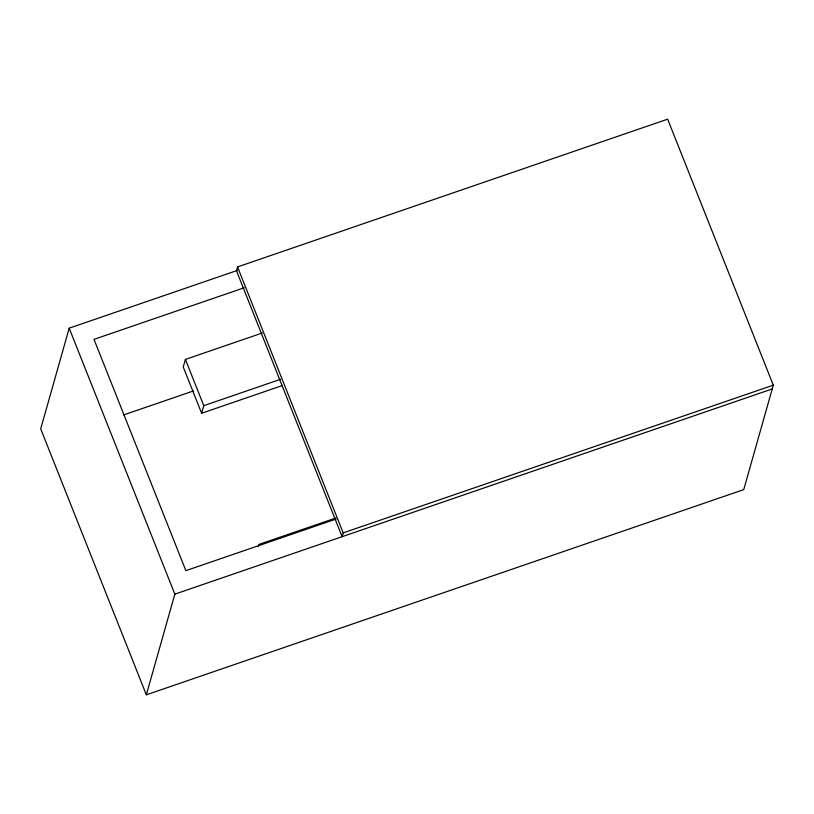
<?xml version="1.0" encoding="UTF-8"?>
<svg xmlns="http://www.w3.org/2000/svg" width="814" height="814" viewBox="0 0 814 814"><rect width="100%" height="100%" fill="white"/><g stroke="black" fill="none" stroke-linecap="round" stroke-linejoin="round"><path stroke-width="1.22" d="M237.464 270.37L69.19 328.174L40.7 428.846L146.347 694.82L743.742 489.621L773.3 385.154L667.653 119.18L237.535 266.921L236.457 270.716L342.104 536.691L343.182 532.895L237.535 266.921M262.271 333.007L185.409 359.412L183.252 367.012L201.628 413.268L282.102 385.622M201.628 413.268L203.775 405.667L185.409 359.412M146.347 694.82L174.837 594.149L69.19 328.174M258.282 546.611L258.903 544.444L335.765 518.04M244.302 287.739L93.997 339.367L185.867 570.645L336.172 519.017M123.636 414.926L193.386 390.974M203.775 405.667L280.647 379.263M343.182 532.895L773.3 385.154M174.837 594.149L772.221 388.95"/></g></svg>
